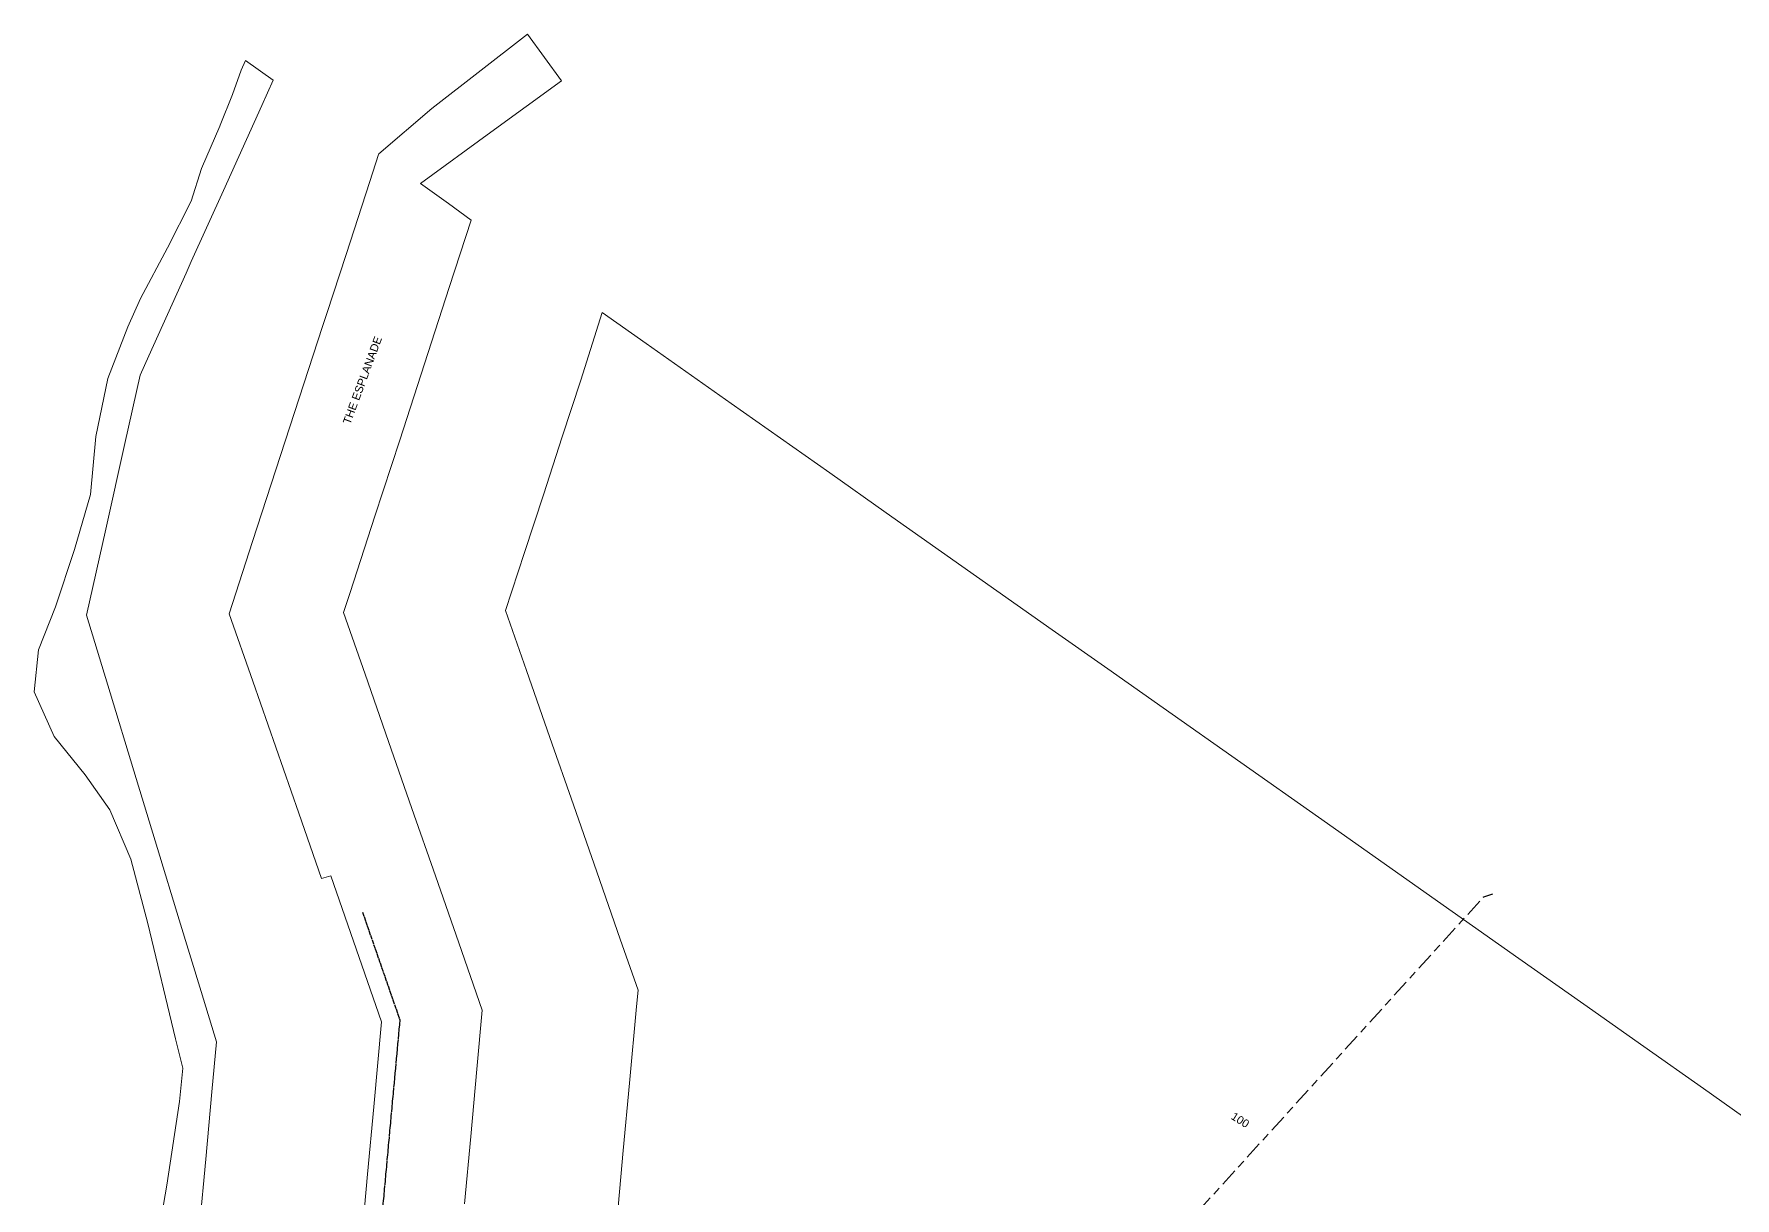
# Model space of a CAD drawing. Header units: metres. Extents: x 299834 to 302538, y 6172833 to 6174390.
# Drawn here: x 301221.7 to 301604.3, y 6174128.3 to 6174390.3 of the extents above; entities that cross this region are included whole.
import ezdxf

# ---------------------------------------------------------------- set-up
doc = ezdxf.new("R2010")
doc.units = ezdxf.units.M
doc.linetypes.add('Cable Exist OH', pattern=[1, 1, 0])
doc.linetypes.add('Cable Exist UG', pattern=[8.2, 4, -1.2, 1.8, -1.2])
doc.layers.add('Cadastre Land Parcels_SP_EXT', color=9, linetype='Continuous', lineweight=5)
doc.layers.add('Cadastre Roads_SP_EXT', color=9, linetype='Continuous', lineweight=5)
doc.layers.add('Mains_HV_EXT', color=7, linetype='Continuous')
doc.styles.get("Standard").update_dxf_attribs({"font": 'arial.ttf'})

msp = doc.modelspace()

# ---------------------------------------------------------------- linework, layer by layer
at = {"layer": 'Cadastre Land Parcels_SP_EXT', "linetype": 'Continuous'}
for points in [[(301258.91, 6174121.83), (301260.31, 6174137), (301261.71, 6174152.18), (301262.74, 6174163.39), (301259.28, 6174174.75), (301254.37, 6174190.91), (301249.48, 6174206.95), (301244.16, 6174224.45), (301238.83, 6174241.94), (301233.51, 6174259.44), (301237.81, 6174278.78), (301242.12, 6174298.12), (301245.54, 6174313.48), (301247.49, 6174317.8), (301255.89, 6174336.43), (301257.07, 6174339.04), (301264.3, 6174355.06), (301272.94, 6174374.2), (301275.49, 6174379.87), (301269.26, 6174384.27), (301268.26, 6174382.13), (301266.37, 6174376.68), (301263.59, 6174369.73), (301263.51, 6174369.51), (301259.39, 6174360.02), (301257.03, 6174352.67), (301251.74, 6174342.15), (301245.66, 6174330.71), (301242.78, 6174324.34), (301238.31, 6174312.74), (301235.56, 6174299.67), (301234.42, 6174286.63), (301230.76, 6174274.24), (301226.51, 6174261.34), (301222.7, 6174251.65), (301221.69, 6174242.22), (301226.2, 6174232.13), (301233.17, 6174223.48), (301238.73, 6174215.61), (301243.46, 6174204.52), (301247.26, 6174190.02), (301253.5, 6174164.08), (301255.14, 6174157.52), (301254.4, 6174150.02), (301251.6, 6174131.18), (301247.71, 6174108.93)], [(301258.91, 6174121.83), (301260.31, 6174137), (301261.71, 6174152.18), (301262.74, 6174163.39), (301259.28, 6174174.75), (301254.37, 6174190.91), (301249.48, 6174206.95), (301244.16, 6174224.45), (301238.83, 6174241.94), (301233.51, 6174259.44), (301237.81, 6174278.78), (301242.12, 6174298.12), (301245.54, 6174313.48), (301247.49, 6174317.8), (301255.89, 6174336.43), (301257.07, 6174339.04), (301264.3, 6174355.06), (301272.94, 6174374.2), (301275.49, 6174379.87), (301269.26, 6174384.27), (301268.26, 6174382.13), (301266.37, 6174376.68), (301263.59, 6174369.73), (301263.51, 6174369.51), (301259.39, 6174360.02), (301257.03, 6174352.67), (301251.74, 6174342.15), (301245.66, 6174330.71), (301242.78, 6174324.34), (301238.31, 6174312.74), (301235.56, 6174299.67), (301234.42, 6174286.63), (301230.76, 6174274.24), (301226.51, 6174261.34), (301222.7, 6174251.65), (301221.69, 6174242.22), (301226.2, 6174232.13), (301233.17, 6174223.48), (301238.73, 6174215.61), (301243.46, 6174204.52), (301247.26, 6174190.02), (301253.5, 6174164.08), (301255.14, 6174157.52), (301254.4, 6174150.02), (301251.6, 6174131.18), (301247.71, 6174108.93)], [(301610.67, 6174143.41), (301597.22, 6174152.89), (301583.77, 6174162.38), (301570.32, 6174171.86), (301555.72, 6174182.15), (301540.68, 6174192.76), (301510.6, 6174213.97), (301475.66, 6174238.61), (301463.2, 6174247.39), (301450.75, 6174256.18), (301438.29, 6174264.96), (301425.84, 6174273.74), (301413.38, 6174282.52), (301400.72, 6174291.46), (301378.51, 6174307.11), (301359.38, 6174320.6), (301349.5, 6174327.57), (301344.67, 6174312.38), (301340.52, 6174299.61), (301336.27, 6174286.57), (301332.03, 6174273.53), (301327.78, 6174260.49), (301332.48, 6174247.01), (301337.75, 6174231.9), (301343.02, 6174216.78), (301348.29, 6174201.67), (301353.56, 6174186.56), (301357.57, 6174175.05), (301357.24, 6174171.4), (301355.64, 6174154.11), (301354.24, 6174138.93), (301352.84, 6174123.76)]]:
    msp.add_lwpolyline(points, dxfattribs=at)
at = {"layer": 'Cadastre Roads_SP_EXT', "linetype": 'Continuous'}
msp.add_lwpolyline([(301318.52, 6174126.94), (301319.91, 6174142.11), (301321.3, 6174157.29), (301322.51, 6174170.58), (301317.24, 6174185.69), (301311.97, 6174200.81), (301306.7, 6174215.92), (301306.7, 6174215.92), (301301.43, 6174231.04), (301296.16, 6174246.15), (301291.31, 6174260.05), (301292.79, 6174264.58), (301298.36, 6174281.72), (301303.94, 6174298.86), (301309.51, 6174315.99), (301315.11, 6174333.22), (301320.05, 6174348.39), (301314.89, 6174352.08), (301308.59, 6174356.58), (301324.48, 6174368.15), (301340.37, 6174379.72), (301332.73, 6174390.26), (301311.17, 6174373.5), (301299.24, 6174363.26), (301299.2, 6174363.12), (301297.23, 6174357.05), (301291.88, 6174340.63), (301287.57, 6174327.36), (301286.61, 6174324.41), (301281.36, 6174308.28), (301276.11, 6174292.13), (301270.87, 6174276), (301265.59, 6174259.78), (301270.89, 6174244.6), (301276.07, 6174229.75), (301281.25, 6174214.9), (301286.39, 6174200.15), (301288.44, 6174200.75), (301293.56, 6174186.07), (301299.88, 6174167.94), (301298.12, 6174148.82), (301296.72, 6174133.65), (301295.32, 6174118.47)], dxfattribs=at)
at = {"layer": 'Mains_HV_EXT', "linetype": 'Cable Exist UG'}
msp.add_lwpolyline([(301407.17, 6173910.25), (301406.86, 6173908.33), (301412.86, 6173907.54), (301410.71, 6173895.61), (301410.5, 6173894.45), (301406.63, 6173891.72), (301406.09, 6173889.07), (301369.91, 6173894.53), (301362.28, 6173896.26), (301356.35, 6173898.53), (301351.38, 6173901.88), (301338.5, 6173913.6), (301318, 6173932.93), (301317.23, 6173940.63), (301383.31, 6174021.43), (301390.57, 6174030.1), (301392.92, 6174031.93), (301395.87, 6174033.22), (301400.91, 6174034.24), (301547.8, 6174196.07), (301549.83, 6174196.76)], dxfattribs=at)
at = {"layer": 'Mains_HV_EXT', "linetype": 'Cable Exist OH'}
msp.add_lwpolyline([(301295.57, 6174192.64), (301303.97, 6174168.35), (301296.51, 6174086.92)], dxfattribs=at)

# ---------------------------------------------------------------- texts
at = {"layer": 'Cadastre Land Parcels_SP_EXT'}
msp.add_text('100', height=1.8, rotation=327.8284, dxfattribs=at).set_placement((301490.77, 6174146.18))
at = {"layer": 'Cadastre Roads_SP_EXT'}
msp.add_text('THE ESPLANADE', height=1.8, rotation=69.7319, dxfattribs=at).set_placement((301292.8, 6174302.25))

doc.saveas('drawing.dxf')
